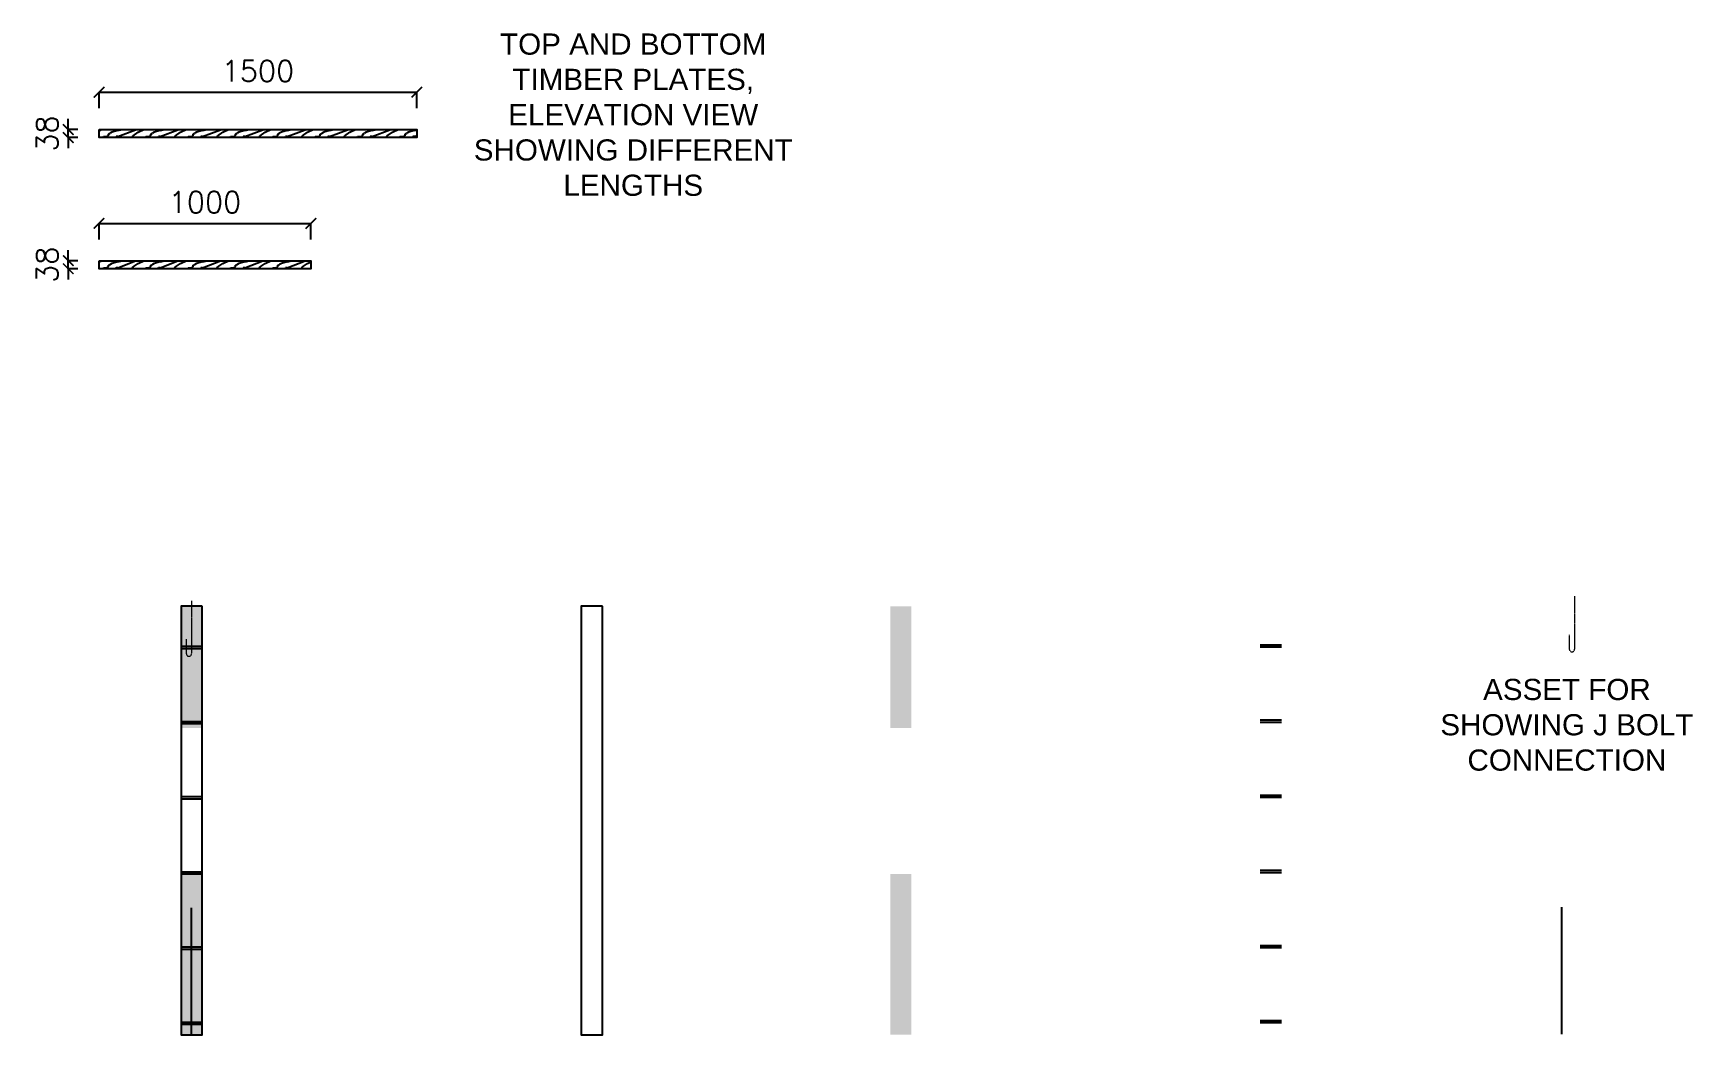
# Model space of a CAD drawing. Extents: x 6298 to 37851, y 8111 to 44134.
# Drawn here: x 6298 to 14133, y 25450 to 30182 of the extents above; entities that cross this region are included whole.
import ezdxf

# ---------------------------------------------------------------- set-up
doc = ezdxf.new("R2010")
doc.units = 0
doc.header["$MEASUREMENT"] = 0
doc.set_wipeout_variables(frame=1)
doc.linetypes.add('HIDDEN2', pattern=[4.7625, 3.175, -1.5875])
for name, color, linetype in [('0-S1', 1, 'Continuous'), ('0-S8', 8, 'Continuous'), ('A-DIMENSIONS', 30, 'Continuous'), ('A-Hatch', 8, 'Continuous'), ('AR-Bamboo Stud', 2, 'Continuous'), ('AR-Timber Plate', 3, 'Continuous'), ('Bolts', 4, 'HIDDEN2')]:
    doc.layers.add(name, color=color, linetype=linetype)
doc.styles.add('LEROY', font='simplex.shx')
doc.styles.get("Standard").update_dxf_attribs({"font": 'arial.ttf'})
doc.dimstyles.new('DIM100', dxfattribs={"dimtxt": 100, "dimasz": 50, "dimexe": 0, "dimexo": 100, "dimgap": 50, "dimtad": 1, "dimtoh": 1, "dimdec": 0, "dimzin": 1, "dimdsep": 46, "dimtxsty": 'LEROY', "dimblk1": 'ARCHTICK', "dimblk2": 'ARCHTICK', "dimsah": 1, "dimcen": 0.18, "dimclrd": 30, "dimclre": 30, "dimclrt": 3, "dimazin": 0, "dimtfac": 1, "dimtix": 1, "dimtmove": 1, "dimatfit": 3, "dimfxl": 1, "dimtvp": 1, "dimtolj": 2, "dimtzin": 0, "dimlwd": -1, "dimlwe": -1, "dimarcsym": 0})

# ---------------------------------------------------------------- blocks, each defined once
blk = doc.blocks.new('_ArchTick')
at = {"color": 0, "linetype": 'ByBlock', "const_width": 0.15}
blk.add_lwpolyline([(-0.5, -0.5), (0.5, 0.5)], dxfattribs=at)
blk = doc.blocks.new('*D119')
at = {"layer": 'A-DIMENSIONS', "color": 30, "transparency": 16777216}
for p, q in [((6608.9, 29826.7), (6608.9, 29903.1)), ((6608.9, 29903.1), (8108.9, 29903.1)), ((8108.9, 29826.7), (8108.9, 29903.1))]:
    blk.add_line(p, q, dxfattribs=at)
at = {"layer": 'Defpoints', "color": 0, "transparency": 16777216}
for p in [(8108.9, 29903.1), (6608.9, 29726.7), (8108.9, 29726.7)]:
    blk.add_point(p, dxfattribs=at)
at = {"layer": 'A-DIMENSIONS', "color": 30, "transparency": 16777216, "xscale": 50, "yscale": 50, "zscale": 50, "rotation": 180}
blk.add_blockref('_ArchTick', (6608.9, 29903.1), dxfattribs=at)
at = {"layer": 'A-DIMENSIONS', "color": 30, "transparency": 16777216, "xscale": 50, "yscale": 50, "zscale": 50}
blk.add_blockref('_ArchTick', (8108.9, 29903.1), dxfattribs=at)
at = {"layer": 'A-DIMENSIONS', "color": 3, "transparency": 16777216, "insert": (7358.9, 30003.1), "char_height": 100, "attachment_point": 5, "style": 'LEROY'}
blk.add_mtext('\\A2;1500', dxfattribs=at)
blk = doc.blocks.new('*D120')
at = {"layer": 'A-DIMENSIONS', "color": 30, "transparency": 16777216}
for p, q in [((6463.6, 29726.7), (6463.6, 29776.7)), ((6508.9, 29726.7), (6463.6, 29726.7)), ((6463.6, 29688.7), (6463.6, 29726.7)), ((6508.9, 29688.7), (6463.6, 29688.7)), ((6463.6, 29688.7), (6463.6, 29638.7))]:
    blk.add_line(p, q, dxfattribs=at)
at = {"layer": 'Defpoints', "color": 0, "transparency": 16777216}
for p in [(6463.6, 29726.7), (6608.9, 29726.7), (6608.9, 29688.7)]:
    blk.add_point(p, dxfattribs=at)
at = {"layer": 'A-DIMENSIONS', "color": 30, "transparency": 16777216, "xscale": 50, "yscale": 50, "zscale": 50}
for p, rotation in [((6463.6, 29726.7), 270), ((6463.6, 29688.7), 90)]:
    blk.add_blockref('_ArchTick', p, dxfattribs=dict(at, rotation=rotation))
at = {"layer": 'A-DIMENSIONS', "color": 3, "transparency": 16777216, "insert": (6363.6, 29707.7), "char_height": 100, "attachment_point": 5, "rotation": 90, "style": 'LEROY'}
blk.add_mtext('\\A2;38', dxfattribs=at)
blk = doc.blocks.new('*D121')
at = {"layer": 'A-DIMENSIONS', "color": 30, "transparency": 16777216}
for p, q in [((6608.9, 29206.9), (6608.9, 29283.3)), ((6608.9, 29283.3), (7608.9, 29283.3)), ((7608.9, 29206.9), (7608.9, 29283.3))]:
    blk.add_line(p, q, dxfattribs=at)
at = {"layer": 'Defpoints', "color": 0, "transparency": 16777216}
for p in [(7608.9, 29283.3), (6608.9, 29106.9), (7608.9, 29106.9)]:
    blk.add_point(p, dxfattribs=at)
at = {"layer": 'A-DIMENSIONS', "color": 30, "transparency": 16777216, "xscale": 50, "yscale": 50, "zscale": 50, "rotation": 180}
blk.add_blockref('_ArchTick', (6608.9, 29283.3), dxfattribs=at)
at = {"layer": 'A-DIMENSIONS', "color": 30, "transparency": 16777216, "xscale": 50, "yscale": 50, "zscale": 50}
blk.add_blockref('_ArchTick', (7608.9, 29283.3), dxfattribs=at)
at = {"layer": 'A-DIMENSIONS', "color": 3, "transparency": 16777216, "insert": (7108.9, 29383.3), "char_height": 100, "attachment_point": 5, "style": 'LEROY'}
blk.add_mtext('\\A2;1000', dxfattribs=at)
blk = doc.blocks.new('*D122')
at = {"layer": 'A-DIMENSIONS', "color": 30, "transparency": 16777216}
for p, q in [((6463.6, 29106.9), (6463.6, 29156.9)), ((6508.9, 29106.9), (6463.6, 29106.9)), ((6463.6, 29068.9), (6463.6, 29106.9)), ((6508.9, 29068.9), (6463.6, 29068.9)), ((6463.6, 29068.9), (6463.6, 29018.9))]:
    blk.add_line(p, q, dxfattribs=at)
at = {"layer": 'Defpoints', "color": 0, "transparency": 16777216}
for p in [(6463.6, 29106.9), (6608.9, 29106.9), (6608.9, 29068.9)]:
    blk.add_point(p, dxfattribs=at)
at = {"layer": 'A-DIMENSIONS', "color": 30, "transparency": 16777216, "xscale": 50, "yscale": 50, "zscale": 50}
for p, rotation in [((6463.6, 29106.9), 270), ((6463.6, 29068.9), 90)]:
    blk.add_blockref('_ArchTick', p, dxfattribs=dict(at, rotation=rotation))
at = {"layer": 'A-DIMENSIONS', "color": 3, "transparency": 16777216, "insert": (6363.6, 29087.9), "char_height": 100, "attachment_point": 5, "rotation": 90, "style": 'LEROY'}
blk.add_mtext('\\A2;38', dxfattribs=at)
blk = doc.blocks.new('A$C62F95397')
at = {"layer": 'Bolts', "lineweight": 0, "ltscale": 0.25}
for p, q in [((25, 262.5), (25, 12.5)), ((0, 80.8), (0, 12.5))]:
    blk.add_line(p, q, dxfattribs=at)
blk.add_arc((12.5, 12.5), 12.5, 180, 0, dxfattribs=at)

msp = doc.modelspace()

# ---------------------------------------------------------------- hatches: boundary and pattern name
at = {"layer": '0-S1'}
h = msp.add_hatch(dxfattribs=at)
h.set_pattern_fill('_USER', color=256, scale=355, pattern_type=0)
h.set_pattern_definition([(0, (7875.8, 25500.4), (0, 355), [])])
edge = h.paths.add_edge_path()
edge.add_line((6995.9, 27474.4), (7095.9, 27474.4))
edge.add_line((7095.9, 27455), (7095.9, 25480.4))
edge.add_line((7095.9, 25480.4), (6995.9, 25480.4))
edge.add_line((6995.9, 25480.4), (6995.9, 27453.9))
h = msp.add_hatch(dxfattribs=at)
h.set_pattern_fill('_USER', color=256, scale=355, pattern_type=0)
h.set_pattern_definition([(0, (7875.8, 25510.4), (0, 355), [])])
edge = h.paths.add_edge_path()
edge.add_line((6995.9, 27474.4), (7096, 27474.4))
edge.add_line((7095.9, 27474.4), (7095.9, 25450.4))
edge.add_line((7095.9, 25450.4), (6995.9, 25450.4))
edge.add_line((6995.9, 25450.4), (6995.9, 27474.4))
h = msp.add_hatch(dxfattribs=at)
h.set_pattern_fill('_USER', color=256, scale=355, pattern_type=0)
h.set_pattern_definition([(0, (12971, 25507.66), (0, 355), [])])
edge = h.paths.add_edge_path()
edge.add_line((12091.1, 27481.7), (12191.1, 27481.7))
edge.add_line((12191.1, 27462.2), (12191.1, 25487.7))
edge.add_line((12191.1, 25487.7), (12091.1, 25487.7))
edge.add_line((12091.1, 25487.7), (12091.1, 27461.1))
at = {"layer": 'A-Hatch'}
h = msp.add_hatch(dxfattribs=at)
h.set_pattern_fill('HWOD20E1', color=8, scale=4, pattern_type=2)
h.set_pattern_definition([(14.03624, (-153102.69, -1278.7), (2e-07, 200), [32.9848, -791.6363]), (14.03624, (-152902.69, -1278.7), (2e-07, 200), [32.9848, -791.6363]), (14.03624, (-152702.69, -1278.7), (2e-07, 200), [32.9848, -791.6363]), (14.03624, (-152502.69, -1278.7), (2e-07, 200), [32.9848, -791.6363]), (18.43495, (-153070.69, -1270.7), (3e-07, 200), [37.9473, -594.5082]), (18.43495, (-152870.69, -1270.7), (3e-07, 200), [37.9473, -594.5082]), (18.43495, (-152670.69, -1270.7), (3e-07, 200), [37.9473, -594.5082]), (21.80141, (-153034.69, -1258.7), (-5e-06, 200), [21.5407, -1055.4923]), (21.80141, (-152834.69, -1258.7), (-5e-06, 200), [21.5407, -1055.4923]), (21.80141, (-152634.69, -1258.7), (-5e-06, 200), [21.5407, -1055.4923]), (21.80141, (-152434.69, -1258.7), (-5e-06, 200), [21.5407, -1055.4923]), (21.80141, (-152234.69, -1258.7), (-5e-06, 200), [21.5407, -1055.4923]), (63.43495, (-153014.69, -1250.69), (-3e-06, 199.999995), [8.94427, -438.26932]), (90, (-153010.69, -1242.7), (-200, 1e-14), [8, -192]), (153.43495, (-153010.69, -1234.7), (1e-05, 200), [8.94427, -438.2693]), (153.43495, (-152810.69, -1234.7), (1e-05, 200), [8.94427, -438.2693]), (90, (-153018.69, -1230.7), (-200, 1e-14), [8, -192]), (45, (-153018.69, -1222.69), (1e-14, 200), [5.65685, -277.18585]), (45, (-153014.69, -1218.69), (1e-14, 200), [5.65685, -277.18585]), (90, (-153010.69, -1214.7), (-200, 1e-14), [4, -196]), (146.30994, (-153010.69, -1210.69), (-1e-05, 200), [14.4222, -706.68805]), (146.30994, (-152810.69, -1210.69), (-1e-05, 200), [14.4222, -706.68805]), (146.30994, (-152610.69, -1210.69), (-1e-05, 200), [14.4222, -706.68805]), (168.69008, (-153022.69, -1202.7), (-2e-05, 200), [20.3961, -999.4078]), (168.69008, (-152822.69, -1202.7), (-2e-05, 200), [20.3961, -999.4078]), (168.69008, (-152622.69, -1202.7), (-2e-05, 200), [20.3961, -999.4078]), (168.69008, (-152422.69, -1202.7), (-2e-05, 200), [20.3961, -999.4078]), (168.69008, (-152222.69, -1202.7), (-2e-05, 200), [20.3961, -999.4078]), (171.86989, (-153042.69, -1198.7), (2e-05, 200), [28.2843, -1385.9293]), (171.86989, (-152842.69, -1198.7), (2e-05, 200), [28.2843, -1385.9293]), (171.86989, (-152642.69, -1198.7), (2e-05, 200), [28.2843, -1385.9293]), (171.86989, (-152442.69, -1198.7), (2e-05, 200), [28.2843, -1385.9293]), (171.86989, (-152242.69, -1198.7), (2e-05, 200), [28.2843, -1385.9293]), (171.86989, (-152042.69, -1198.7), (2e-05, 200), [28.2843, -1385.9293]), (171.86989, (-151842.69, -1198.7), (2e-05, 200), [28.2843, -1385.9293]), (172.87498, (-153070.69, -1194.7), (-2e-06, 200), [32.249, -1580.2025]), (172.87498, (-152870.69, -1194.7), (-2e-06, 200), [32.249, -1580.2025]), (172.87498, (-152670.69, -1194.7), (-2e-06, 200), [32.249, -1580.2025]), (172.87498, (-152470.69, -1194.7), (-2e-06, 200), [32.249, -1580.2025]), (172.87498, (-152270.69, -1194.7), (-2e-06, 200), [32.249, -1580.2025]), (172.87498, (-152070.69, -1194.7), (-2e-06, 200), [32.249, -1580.2025]), (172.87498, (-151870.69, -1194.7), (-2e-06, 200), [32.249, -1580.2025]), (172.87498, (-151670.69, -1194.7), (-2e-06, 200), [32.249, -1580.2025]), (20.85446, (-153102.69, -1306.7), (-1e-06, 200), [89.889, -4404.552]), (20.85446, (-152902.69, -1306.7), (-1e-06, 200), [89.889, -4404.552]), (20.85446, (-152702.69, -1306.7), (-1e-06, 200), [89.889, -4404.552]), (20.85446, (-152502.69, -1306.7), (-1e-06, 200), [89.889, -4404.552]), (20.85446, (-152302.69, -1306.7), (-1e-06, 200), [89.889, -4404.552]), (20.85446, (-152102.69, -1306.7), (-1e-06, 200), [89.889, -4404.552]), (20.85446, (-151902.69, -1306.7), (-1e-06, 200), [89.889, -4404.552]), (20.85446, (-151702.69, -1306.7), (-1e-06, 200), [89.889, -4404.552]), (20.85446, (-151502.69, -1306.7), (-1e-06, 200), [89.889, -4404.552]), (20.85446, (-151302.69, -1306.7), (-1e-06, 200), [89.889, -4404.552]), (20.85446, (-151102.69, -1306.7), (-1e-06, 200), [89.889, -4404.552]), (20.85446, (-150902.69, -1306.7), (-1e-06, 200), [89.889, -4404.552]), (20.85446, (-150702.69, -1306.7), (-1e-06, 200), [89.889, -4404.552]), (20.85446, (-150502.69, -1306.7), (-1e-06, 200), [89.889, -4404.552]), (20.85446, (-150302.69, -1306.7), (-1e-06, 200), [89.889, -4404.552]), (20.85446, (-150102.69, -1306.7), (-1e-06, 200), [89.889, -4404.552]), (20.85446, (-149902.69, -1306.7), (-1e-06, 200), [89.889, -4404.552]), (20.85446, (-149702.69, -1306.7), (-1e-06, 200), [89.889, -4404.552]), (20.85446, (-149502.69, -1306.7), (-1e-06, 200), [89.889, -4404.552]), (20.85446, (-149302.69, -1306.7), (-1e-06, 200), [89.889, -4404.552]), (20.85446, (-149102.69, -1306.7), (-1e-06, 200), [89.889, -4404.552]), (23.96249, (-153018.69, -1274.7), (-7e-06, 200), [39.3954, -1930.376]), (23.96249, (-152818.69, -1274.7), (-7e-06, 200), [39.3954, -1930.376]), (23.96249, (-152618.69, -1274.7), (-7e-06, 200), [39.3954, -1930.376]), (23.96249, (-152418.69, -1274.7), (-7e-06, 200), [39.3954, -1930.376]), (23.96249, (-152218.69, -1274.7), (-7e-06, 200), [39.3954, -1930.376]), (23.96249, (-152018.69, -1274.7), (-7e-06, 200), [39.3954, -1930.376]), (23.96249, (-151818.69, -1274.7), (-7e-06, 200), [39.3954, -1930.376]), (23.96249, (-151618.69, -1274.7), (-7e-06, 200), [39.3954, -1930.376]), (23.96249, (-151418.69, -1274.7), (-7e-06, 200), [39.3954, -1930.376]), (63.43495, (-152982.69, -1258.69), (-3e-06, 199.999995), [8.94427, -438.26932]), (108.43495, (-152978.687, -1250.69), (-9e-06, 200.000005), [12.6491, -619.8064]), (108.43495, (-152982.687, -1238.69), (-9e-06, 200.000005), [12.6491, -619.8064]), (45, (-152986.69, -1226.69), (1e-14, 200), [16.97056, -265.87216]), (71.56505, (-152974.687, -1214.69), (6e-06, 200.000006), [12.6491, -619.8064]), (135, (-152970.69, -1202.69), (1e-14, 200), [11.3137, -271.529]), (143.1301, (-152978.69, -1194.69), (-5e-07, 200), [20, -980]), (143.1301, (-152778.69, -1194.69), (-5e-07, 200), [20, -980]), (143.1301, (-152578.69, -1194.69), (-5e-07, 200), [20, -980]), (143.1301, (-152378.69, -1194.69), (-5e-07, 200), [20, -980]), (170.53767, (-152994.69, -1182.7), (2e-05, 200), [24.331, -1192.2214]), (170.53767, (-152794.69, -1182.7), (2e-05, 200), [24.331, -1192.2214]), (170.53767, (-152594.69, -1182.7), (2e-05, 200), [24.331, -1192.2214]), (170.53767, (-152394.69, -1182.7), (2e-05, 200), [24.331, -1192.2214]), (170.53767, (-152194.69, -1182.7), (2e-05, 200), [24.331, -1192.2214]), (170.53767, (-151994.69, -1182.7), (2e-05, 200), [24.331, -1192.2214]), (161.56505, (-153018.69, -1178.7), (1e-05, 200), [37.9473, -594.5082]), (161.56505, (-152818.69, -1178.7), (1e-05, 200), [37.9473, -594.5082]), (161.56505, (-152618.69, -1178.7), (1e-05, 200), [37.9473, -594.5082]), (170.53767, (-153054.69, -1166.7), (2e-05, 200), [48.6621, -1167.8904]), (170.53767, (-152854.69, -1166.7), (2e-05, 200), [48.6621, -1167.8904]), (170.53767, (-152654.69, -1166.7), (2e-05, 200), [48.6621, -1167.8904]), (170.53767, (-152454.69, -1166.7), (2e-05, 200), [48.6621, -1167.8904]), (170.53767, (-152254.69, -1166.7), (2e-05, 200), [48.6621, -1167.8904]), (170.53767, (-152054.69, -1166.7), (2e-05, 200), [48.6621, -1167.8904]), (116.56505, (-153022.69, -1326.69), (-1e-05, 200.000006), [8.94427, -438.26932]), (135, (-153026.69, -1318.69), (1e-14, 200), [11.3137, -271.529]), (63.43495, (-153034.69, -1310.69), (-3e-06, 199.999995), [8.94427, -438.26932]), (33.69007, (-153030.69, -1302.69), (7e-06, 200), [28.8444, -692.2659]), (33.69007, (-152830.69, -1302.69), (7e-06, 200), [28.8444, -692.2659]), (33.69007, (-152630.69, -1302.69), (7e-06, 200), [28.8444, -692.2659]), (26.56505, (-153006.69, -1286.7), (4e-06, 200), [35.7771, -411.4365]), (26.56505, (-152806.69, -1286.7), (4e-06, 200), [35.7771, -411.4365]), (15.9454, (-152974.69, -1270.7), (-3e-07, 200), [29.1204, -1426.9015]), (15.9454, (-152774.69, -1270.7), (-3e-07, 200), [29.1204, -1426.9015]), (15.9454, (-152574.69, -1270.7), (-3e-07, 200), [29.1204, -1426.9015]), (15.9454, (-152374.69, -1270.7), (-3e-07, 200), [29.1204, -1426.9015]), (15.9454, (-152174.69, -1270.7), (-3e-07, 200), [29.1204, -1426.9015]), (15.9454, (-151974.69, -1270.7), (-3e-07, 200), [29.1204, -1426.9015]), (15.9454, (-151774.69, -1270.7), (-3e-07, 200), [29.1204, -1426.9015]), (8.1301, (-152946.69, -1262.7), (5e-07, 200), [28.2843, -1385.9293]), (8.1301, (-152746.69, -1262.7), (5e-07, 200), [28.2843, -1385.9293]), (8.1301, (-152546.69, -1262.7), (5e-07, 200), [28.2843, -1385.9293]), (8.1301, (-152346.69, -1262.7), (5e-07, 200), [28.2843, -1385.9293]), (8.1301, (-152146.69, -1262.7), (5e-07, 200), [28.2843, -1385.9293]), (8.1301, (-151946.69, -1262.7), (5e-07, 200), [28.2843, -1385.9293]), (8.1301, (-151746.69, -1262.7), (5e-07, 200), [28.2843, -1385.9293]), (14.03624, (-152918.69, -1258.7), (2e-07, 200), [16.4924, -808.1287]), (14.03624, (-152718.69, -1258.7), (2e-07, 200), [16.4924, -808.1287]), (14.03624, (-152518.69, -1258.7), (2e-07, 200), [16.4924, -808.1287]), (14.03624, (-152318.69, -1258.7), (2e-07, 200), [16.4924, -808.1287]), (270, (-153022.69, -1326.7), (200, 1e-14), [4, -196]), (164.74489, (-152902.69, -1190.7), (-4e-06, 200), [45.607, -2234.744]), (164.74489, (-152702.69, -1190.7), (-4e-06, 200), [45.607, -2234.744]), (164.74489, (-152502.69, -1190.7), (-4e-06, 200), [45.607, -2234.744]), (164.74489, (-152302.69, -1190.7), (-4e-06, 200), [45.607, -2234.744]), (164.74489, (-152102.69, -1190.7), (-4e-06, 200), [45.607, -2234.744]), (164.74489, (-151902.69, -1190.7), (-4e-06, 200), [45.607, -2234.744]), (164.74489, (-151702.69, -1190.7), (-4e-06, 200), [45.607, -2234.744]), (164.74489, (-151502.69, -1190.7), (-4e-06, 200), [45.607, -2234.744]), (164.74489, (-151302.69, -1190.7), (-4e-06, 200), [45.607, -2234.744]), (164.74489, (-151102.69, -1190.7), (-4e-06, 200), [45.607, -2234.744]), (164.74489, (-150902.69, -1190.7), (-4e-06, 200), [45.607, -2234.744]), (159.44395, (-152946.69, -1178.7), (-2e-05, 200), [34.176, -1674.6248]), (159.44395, (-152746.69, -1178.7), (-2e-05, 200), [34.176, -1674.6248]), (159.44395, (-152546.69, -1178.7), (-2e-05, 200), [34.176, -1674.6248]), (159.44395, (-152346.69, -1178.7), (-2e-05, 200), [34.176, -1674.6248]), (159.44395, (-152146.69, -1178.7), (-2e-05, 200), [34.176, -1674.6248]), (159.44395, (-151946.69, -1178.7), (-2e-05, 200), [34.176, -1674.6248]), (159.44395, (-151746.69, -1178.7), (-2e-05, 200), [34.176, -1674.6248]), (159.44395, (-151546.69, -1178.7), (-2e-05, 200), [34.176, -1674.6248]), (135, (-152978.69, -1166.69), (1e-14, 200), [11.3137, -271.529]), (90, (-152986.69, -1158.7), (-200, 1e-14), [8, -192]), (63.43495, (-152986.69, -1150.69), (-3e-06, 199.999995), [8.94427, -438.26932]), (90, (-152982.69, -1142.7), (-200, 1e-14), [8, -192]), (90, (-152982.69, -1134.7), (-200, 1e-14), [4, -196]), (9.46232, (-153102.69, -1254.7), (2e-06, 200), [24.331, -1192.2214]), (9.46232, (-152902.69, -1254.7), (2e-06, 200), [24.331, -1192.2214]), (9.46232, (-152702.69, -1254.7), (2e-06, 200), [24.331, -1192.2214]), (9.46232, (-152502.69, -1254.7), (2e-06, 200), [24.331, -1192.2214]), (9.46232, (-152302.69, -1254.7), (2e-06, 200), [24.331, -1192.2214]), (9.46232, (-152102.69, -1254.7), (2e-06, 200), [24.331, -1192.2214]), (21.80141, (-153078.69, -1250.7), (-5e-06, 200), [21.5407, -1055.4923]), (21.80141, (-152878.69, -1250.7), (-5e-06, 200), [21.5407, -1055.4923]), (21.80141, (-152678.69, -1250.7), (-5e-06, 200), [21.5407, -1055.4923]), (21.80141, (-152478.69, -1250.7), (-5e-06, 200), [21.5407, -1055.4923]), (21.80141, (-152278.69, -1250.7), (-5e-06, 200), [21.5407, -1055.4923]), (45, (-153058.69, -1242.69), (1e-14, 200), [11.3137, -271.529]), (108.43495, (-153050.687, -1234.69), (-9e-06, 200.000005), [12.6491, -619.8064]), (153.43495, (-153054.69, -1222.7), (1e-05, 200), [17.88854, -429.32504]), (153.43495, (-152854.69, -1222.7), (1e-05, 200), [17.88854, -429.32504]), (165.96376, (-153070.69, -1214.7), (5e-06, 200), [16.4924, -808.1287]), (165.96376, (-152870.69, -1214.7), (5e-06, 200), [16.4924, -808.1287]), (165.96376, (-152670.69, -1214.7), (5e-06, 200), [16.4924, -808.1287]), (165.96376, (-152470.69, -1214.7), (5e-06, 200), [16.4924, -808.1287]), (165.96376, (-153086.69, -1210.7), (5e-06, 200), [16.4924, -808.1287]), (165.96376, (-152886.69, -1210.7), (5e-06, 200), [16.4924, -808.1287]), (165.96376, (-152686.69, -1210.7), (5e-06, 200), [16.4924, -808.1287]), (165.96376, (-152486.69, -1210.7), (5e-06, 200), [16.4924, -808.1287]), (158.19859, (-152902.69, -1158.7), (-2e-05, 200), [21.5407, -1055.4923]), (158.19859, (-152702.69, -1158.7), (-2e-05, 200), [21.5407, -1055.4923]), (158.19859, (-152502.69, -1158.7), (-2e-05, 200), [21.5407, -1055.4923]), (158.19859, (-152302.69, -1158.7), (-2e-05, 200), [21.5407, -1055.4923]), (158.19859, (-152102.69, -1158.7), (-2e-05, 200), [21.5407, -1055.4923]), (153.43495, (-152922.69, -1150.7), (1e-05, 200), [8.94427, -438.2693]), (153.43495, (-152722.69, -1150.7), (1e-05, 200), [8.94427, -438.2693]), (135, (-152930.69, -1146.69), (1e-14, 200), [11.3137, -271.529]), (90, (-152938.69, -1138.7), (-200, 1e-14), [4, -196]), (45, (-152938.69, -1134.69), (1e-14, 200), [5.65685, -277.18585]), (165.96376, (-152902.69, -1206.7), (5e-06, 200), [32.9848, -791.6363]), (165.96376, (-152702.69, -1206.7), (5e-06, 200), [32.9848, -791.6363]), (165.96376, (-152502.69, -1206.7), (5e-06, 200), [32.9848, -791.6363]), (165.96376, (-152302.69, -1206.7), (5e-06, 200), [32.9848, -791.6363]), (161.56505, (-152934.69, -1198.7), (1e-05, 200), [25.2982, -607.1573]), (161.56505, (-152734.69, -1198.7), (1e-05, 200), [25.2982, -607.1573]), (161.56505, (-152534.69, -1198.7), (1e-05, 200), [25.2982, -607.1573]), (149.03624, (-152958.69, -1190.69), (1e-05, 200), [23.3238, -1142.8666]), (149.03624, (-152758.69, -1190.69), (1e-05, 200), [23.3238, -1142.8666]), (149.03624, (-152558.69, -1190.69), (1e-05, 200), [23.3238, -1142.8666]), (149.03624, (-152358.69, -1190.69), (1e-05, 200), [23.3238, -1142.8666]), (149.03624, (-152158.69, -1190.69), (1e-05, 200), [23.3238, -1142.8666]), (153.43495, (-152978.69, -1178.7), (1e-05, 200), [26.8328, -420.38077]), (153.43495, (-152778.69, -1178.7), (1e-05, 200), [26.8328, -420.38077]), (135, (-153002.69, -1166.69), (1e-14, 200), [11.3137, -271.529]), (153.43495, (-153010.69, -1158.7), (1e-05, 200), [8.94427, -438.2693]), (153.43495, (-152810.69, -1158.7), (1e-05, 200), [8.94427, -438.2693]), (108.43495, (-153018.687, -1154.69), (-9e-06, 200.000005), [12.6491, -619.8064]), (90, (-153022.69, -1142.7), (-200, 1e-14), [12, -188]), (195.94539, (-152902.69, -1278.7), (2e-05, 200), [29.1204, -1426.9015]), (195.94539, (-152702.69, -1278.7), (2e-05, 200), [29.1204, -1426.9015]), (195.94539, (-152502.69, -1278.7), (2e-05, 200), [29.1204, -1426.9015]), (195.94539, (-152302.69, -1278.7), (2e-05, 200), [29.1204, -1426.9015]), (195.94539, (-152102.69, -1278.7), (2e-05, 200), [29.1204, -1426.9015]), (195.94539, (-151902.69, -1278.7), (2e-05, 200), [29.1204, -1426.9015]), (195.94539, (-151702.69, -1278.7), (2e-05, 200), [29.1204, -1426.9015]), (206.56506, (-152930.69, -1286.7), (-3e-05, 200), [8.94427, -438.2693]), (206.56506, (-152730.69, -1286.7), (-3e-05, 200), [8.94427, -438.2693]), (180, (-152902.69, -1306.7), (-2e-14, -200), [8, -192]), (90, (-152982.69, -1330.7), (-200, 1e-14), [12, -188]), (45, (-152982.69, -1318.69), (1e-14, 200), [5.65685, -277.18585]), (45, (-152978.69, -1314.69), (1e-14, 200), [11.3137, -271.529]), (0, (-152970.69, -1306.7), (0, 200), [12, -188]), (18.43495, (-152958.69, -1306.7), (3e-07, 200), [12.6491, -619.8064]), (18.43495, (-152758.69, -1306.7), (3e-07, 200), [12.6491, -619.8064]), (18.43495, (-152558.69, -1306.7), (3e-07, 200), [12.6491, -619.8064]), (90, (-152946.69, -1302.7), (-200, 1e-14), [8, -192]), (26.56505, (-152946.69, -1294.7), (4e-06, 200), [8.94427, -438.2693]), (26.56505, (-152746.69, -1294.7), (4e-06, 200), [8.94427, -438.2693]), (45, (-152934.69, -1330.69), (1e-14, 200), [5.65685, -277.18585]), (26.56505, (-152930.69, -1326.7), (4e-06, 200), [8.94427, -438.2693]), (26.56505, (-152730.69, -1326.7), (4e-06, 200), [8.94427, -438.2693]), (26.56505, (-152922.69, -1322.7), (4e-06, 200), [8.94427, -438.2693]), (26.56505, (-152722.69, -1322.7), (4e-06, 200), [8.94427, -438.2693]), (90, (-152914.69, -1318.7), (-200, 1e-14), [4, -196]), (90, (-152914.69, -1314.7), (-200, 1e-14), [4, -196]), (45, (-152914.69, -1310.69), (1e-14, 200), [5.65685, -277.18585])])
h.paths.add_polyline_path([(8108.9, 29688.6), (6608.9, 29688.8), (6608.9, 29726.7), (8108.9, 29726.8)])
h = msp.add_hatch(dxfattribs=at)
h.set_pattern_fill('HWOD20E1', color=8, scale=4, pattern_type=2)
h.set_pattern_definition([(14.03624, (-153102.69, -1898.5), (2e-07, 200), [32.9848, -791.6363]), (14.03624, (-152902.69, -1898.5), (2e-07, 200), [32.9848, -791.6363]), (14.03624, (-152702.69, -1898.5), (2e-07, 200), [32.9848, -791.6363]), (14.03624, (-152502.69, -1898.5), (2e-07, 200), [32.9848, -791.6363]), (18.43495, (-153070.69, -1890.5), (3e-07, 200), [37.9473, -594.5082]), (18.43495, (-152870.69, -1890.5), (3e-07, 200), [37.9473, -594.5082]), (18.43495, (-152670.69, -1890.5), (3e-07, 200), [37.9473, -594.5082]), (21.80141, (-153034.69, -1878.5), (-5e-06, 200), [21.5407, -1055.4923]), (21.80141, (-152834.69, -1878.5), (-5e-06, 200), [21.5407, -1055.4923]), (21.80141, (-152634.69, -1878.5), (-5e-06, 200), [21.5407, -1055.4923]), (21.80141, (-152434.69, -1878.5), (-5e-06, 200), [21.5407, -1055.4923]), (21.80141, (-152234.69, -1878.5), (-5e-06, 200), [21.5407, -1055.4923]), (63.43495, (-153014.69, -1870.51), (-3e-06, 199.999995), [8.94427, -438.26932]), (90, (-153010.69, -1862.5), (-200, 1e-14), [8, -192]), (153.43495, (-153010.69, -1854.5), (1e-05, 200), [8.94427, -438.2693]), (153.43495, (-152810.69, -1854.5), (1e-05, 200), [8.94427, -438.2693]), (90, (-153018.69, -1850.5), (-200, 1e-14), [8, -192]), (45, (-153018.69, -1842.51), (1e-14, 200), [5.65685, -277.18585]), (45, (-153014.69, -1838.51), (1e-14, 200), [5.65685, -277.18585]), (90, (-153010.69, -1834.5), (-200, 1e-14), [4, -196]), (146.30994, (-153010.69, -1830.51), (-1e-05, 200), [14.4222, -706.68805]), (146.30994, (-152810.69, -1830.51), (-1e-05, 200), [14.4222, -706.68805]), (146.30994, (-152610.69, -1830.51), (-1e-05, 200), [14.4222, -706.68805]), (168.69008, (-153022.69, -1822.5), (-2e-05, 200), [20.3961, -999.4078]), (168.69008, (-152822.69, -1822.5), (-2e-05, 200), [20.3961, -999.4078]), (168.69008, (-152622.69, -1822.5), (-2e-05, 200), [20.3961, -999.4078]), (168.69008, (-152422.69, -1822.5), (-2e-05, 200), [20.3961, -999.4078]), (168.69008, (-152222.69, -1822.5), (-2e-05, 200), [20.3961, -999.4078]), (171.86989, (-153042.69, -1818.5), (2e-05, 200), [28.2843, -1385.9293]), (171.86989, (-152842.69, -1818.5), (2e-05, 200), [28.2843, -1385.9293]), (171.86989, (-152642.69, -1818.5), (2e-05, 200), [28.2843, -1385.9293]), (171.86989, (-152442.69, -1818.5), (2e-05, 200), [28.2843, -1385.9293]), (171.86989, (-152242.69, -1818.5), (2e-05, 200), [28.2843, -1385.9293]), (171.86989, (-152042.69, -1818.5), (2e-05, 200), [28.2843, -1385.9293]), (171.86989, (-151842.69, -1818.5), (2e-05, 200), [28.2843, -1385.9293]), (172.87498, (-153070.69, -1814.5), (-2e-06, 200), [32.249, -1580.2025]), (172.87498, (-152870.69, -1814.5), (-2e-06, 200), [32.249, -1580.2025]), (172.87498, (-152670.69, -1814.5), (-2e-06, 200), [32.249, -1580.2025]), (172.87498, (-152470.69, -1814.5), (-2e-06, 200), [32.249, -1580.2025]), (172.87498, (-152270.69, -1814.5), (-2e-06, 200), [32.249, -1580.2025]), (172.87498, (-152070.69, -1814.5), (-2e-06, 200), [32.249, -1580.2025]), (172.87498, (-151870.69, -1814.5), (-2e-06, 200), [32.249, -1580.2025]), (172.87498, (-151670.69, -1814.5), (-2e-06, 200), [32.249, -1580.2025]), (20.85446, (-153102.69, -1926.5), (-1e-06, 200), [89.889, -4404.552]), (20.85446, (-152902.69, -1926.5), (-1e-06, 200), [89.889, -4404.552]), (20.85446, (-152702.69, -1926.5), (-1e-06, 200), [89.889, -4404.552]), (20.85446, (-152502.69, -1926.5), (-1e-06, 200), [89.889, -4404.552]), (20.85446, (-152302.69, -1926.5), (-1e-06, 200), [89.889, -4404.552]), (20.85446, (-152102.69, -1926.5), (-1e-06, 200), [89.889, -4404.552]), (20.85446, (-151902.69, -1926.5), (-1e-06, 200), [89.889, -4404.552]), (20.85446, (-151702.69, -1926.5), (-1e-06, 200), [89.889, -4404.552]), (20.85446, (-151502.69, -1926.5), (-1e-06, 200), [89.889, -4404.552]), (20.85446, (-151302.69, -1926.5), (-1e-06, 200), [89.889, -4404.552]), (20.85446, (-151102.69, -1926.5), (-1e-06, 200), [89.889, -4404.552]), (20.85446, (-150902.69, -1926.5), (-1e-06, 200), [89.889, -4404.552]), (20.85446, (-150702.69, -1926.5), (-1e-06, 200), [89.889, -4404.552]), (20.85446, (-150502.69, -1926.5), (-1e-06, 200), [89.889, -4404.552]), (20.85446, (-150302.69, -1926.5), (-1e-06, 200), [89.889, -4404.552]), (20.85446, (-150102.69, -1926.5), (-1e-06, 200), [89.889, -4404.552]), (20.85446, (-149902.69, -1926.5), (-1e-06, 200), [89.889, -4404.552]), (20.85446, (-149702.69, -1926.5), (-1e-06, 200), [89.889, -4404.552]), (20.85446, (-149502.69, -1926.5), (-1e-06, 200), [89.889, -4404.552]), (20.85446, (-149302.69, -1926.5), (-1e-06, 200), [89.889, -4404.552]), (20.85446, (-149102.69, -1926.5), (-1e-06, 200), [89.889, -4404.552]), (23.96249, (-153018.69, -1894.5), (-7e-06, 200), [39.3954, -1930.376]), (23.96249, (-152818.69, -1894.5), (-7e-06, 200), [39.3954, -1930.376]), (23.96249, (-152618.69, -1894.5), (-7e-06, 200), [39.3954, -1930.376]), (23.96249, (-152418.69, -1894.5), (-7e-06, 200), [39.3954, -1930.376]), (23.96249, (-152218.69, -1894.5), (-7e-06, 200), [39.3954, -1930.376]), (23.96249, (-152018.69, -1894.5), (-7e-06, 200), [39.3954, -1930.376]), (23.96249, (-151818.69, -1894.5), (-7e-06, 200), [39.3954, -1930.376]), (23.96249, (-151618.69, -1894.5), (-7e-06, 200), [39.3954, -1930.376]), (23.96249, (-151418.69, -1894.5), (-7e-06, 200), [39.3954, -1930.376]), (63.43495, (-152982.69, -1878.51), (-3e-06, 199.999995), [8.94427, -438.26932]), (108.43495, (-152978.687, -1870.51), (-9e-06, 200.000005), [12.6491, -619.8064]), (108.43495, (-152982.687, -1858.51), (-9e-06, 200.000005), [12.6491, -619.8064]), (45, (-152986.69, -1846.51), (1e-14, 200), [16.97056, -265.87216]), (71.56505, (-152974.687, -1834.51), (6e-06, 200.000006), [12.6491, -619.8064]), (135, (-152970.69, -1822.51), (1e-14, 200), [11.3137, -271.529]), (143.1301, (-152978.69, -1814.51), (-5e-07, 200), [20, -980]), (143.1301, (-152778.69, -1814.51), (-5e-07, 200), [20, -980]), (143.1301, (-152578.69, -1814.51), (-5e-07, 200), [20, -980]), (143.1301, (-152378.69, -1814.51), (-5e-07, 200), [20, -980]), (170.53767, (-152994.69, -1802.5), (2e-05, 200), [24.331, -1192.2214]), (170.53767, (-152794.69, -1802.5), (2e-05, 200), [24.331, -1192.2214]), (170.53767, (-152594.69, -1802.5), (2e-05, 200), [24.331, -1192.2214]), (170.53767, (-152394.69, -1802.5), (2e-05, 200), [24.331, -1192.2214]), (170.53767, (-152194.69, -1802.5), (2e-05, 200), [24.331, -1192.2214]), (170.53767, (-151994.69, -1802.5), (2e-05, 200), [24.331, -1192.2214]), (161.56505, (-153018.69, -1798.5), (1e-05, 200), [37.9473, -594.5082]), (161.56505, (-152818.69, -1798.5), (1e-05, 200), [37.9473, -594.5082]), (161.56505, (-152618.69, -1798.5), (1e-05, 200), [37.9473, -594.5082]), (170.53767, (-153054.69, -1786.5), (2e-05, 200), [48.6621, -1167.8904]), (170.53767, (-152854.69, -1786.5), (2e-05, 200), [48.6621, -1167.8904]), (170.53767, (-152654.69, -1786.5), (2e-05, 200), [48.6621, -1167.8904]), (170.53767, (-152454.69, -1786.5), (2e-05, 200), [48.6621, -1167.8904]), (170.53767, (-152254.69, -1786.5), (2e-05, 200), [48.6621, -1167.8904]), (170.53767, (-152054.69, -1786.5), (2e-05, 200), [48.6621, -1167.8904]), (116.56505, (-153022.69, -1946.51), (-1e-05, 200.000006), [8.94427, -438.26932]), (135, (-153026.69, -1938.51), (1e-14, 200), [11.3137, -271.529]), (63.43495, (-153034.69, -1930.51), (-3e-06, 199.999995), [8.94427, -438.26932]), (33.69007, (-153030.69, -1922.51), (7e-06, 200), [28.8444, -692.2659]), (33.69007, (-152830.69, -1922.51), (7e-06, 200), [28.8444, -692.2659]), (33.69007, (-152630.69, -1922.51), (7e-06, 200), [28.8444, -692.2659]), (26.56505, (-153006.69, -1906.5), (4e-06, 200), [35.7771, -411.4365]), (26.56505, (-152806.69, -1906.5), (4e-06, 200), [35.7771, -411.4365]), (15.9454, (-152974.69, -1890.5), (-3e-07, 200), [29.1204, -1426.9015]), (15.9454, (-152774.69, -1890.5), (-3e-07, 200), [29.1204, -1426.9015]), (15.9454, (-152574.69, -1890.5), (-3e-07, 200), [29.1204, -1426.9015]), (15.9454, (-152374.69, -1890.5), (-3e-07, 200), [29.1204, -1426.9015]), (15.9454, (-152174.69, -1890.5), (-3e-07, 200), [29.1204, -1426.9015]), (15.9454, (-151974.69, -1890.5), (-3e-07, 200), [29.1204, -1426.9015]), (15.9454, (-151774.69, -1890.5), (-3e-07, 200), [29.1204, -1426.9015]), (8.1301, (-152946.69, -1882.5), (5e-07, 200), [28.2843, -1385.9293]), (8.1301, (-152746.69, -1882.5), (5e-07, 200), [28.2843, -1385.9293]), (8.1301, (-152546.69, -1882.5), (5e-07, 200), [28.2843, -1385.9293]), (8.1301, (-152346.69, -1882.5), (5e-07, 200), [28.2843, -1385.9293]), (8.1301, (-152146.69, -1882.5), (5e-07, 200), [28.2843, -1385.9293]), (8.1301, (-151946.69, -1882.5), (5e-07, 200), [28.2843, -1385.9293]), (8.1301, (-151746.69, -1882.5), (5e-07, 200), [28.2843, -1385.9293]), (14.03624, (-152918.69, -1878.5), (2e-07, 200), [16.4924, -808.1287]), (14.03624, (-152718.69, -1878.5), (2e-07, 200), [16.4924, -808.1287]), (14.03624, (-152518.69, -1878.5), (2e-07, 200), [16.4924, -808.1287]), (14.03624, (-152318.69, -1878.5), (2e-07, 200), [16.4924, -808.1287]), (270, (-153022.69, -1946.5), (200, 1e-14), [4, -196]), (164.74489, (-152902.69, -1810.5), (-4e-06, 200), [45.607, -2234.744]), (164.74489, (-152702.69, -1810.5), (-4e-06, 200), [45.607, -2234.744]), (164.74489, (-152502.69, -1810.5), (-4e-06, 200), [45.607, -2234.744]), (164.74489, (-152302.69, -1810.5), (-4e-06, 200), [45.607, -2234.744]), (164.74489, (-152102.69, -1810.5), (-4e-06, 200), [45.607, -2234.744]), (164.74489, (-151902.69, -1810.5), (-4e-06, 200), [45.607, -2234.744]), (164.74489, (-151702.69, -1810.5), (-4e-06, 200), [45.607, -2234.744]), (164.74489, (-151502.69, -1810.5), (-4e-06, 200), [45.607, -2234.744]), (164.74489, (-151302.69, -1810.5), (-4e-06, 200), [45.607, -2234.744]), (164.74489, (-151102.69, -1810.5), (-4e-06, 200), [45.607, -2234.744]), (164.74489, (-150902.69, -1810.5), (-4e-06, 200), [45.607, -2234.744]), (159.44395, (-152946.69, -1798.5), (-2e-05, 200), [34.176, -1674.6248]), (159.44395, (-152746.69, -1798.5), (-2e-05, 200), [34.176, -1674.6248]), (159.44395, (-152546.69, -1798.5), (-2e-05, 200), [34.176, -1674.6248]), (159.44395, (-152346.69, -1798.5), (-2e-05, 200), [34.176, -1674.6248]), (159.44395, (-152146.69, -1798.5), (-2e-05, 200), [34.176, -1674.6248]), (159.44395, (-151946.69, -1798.5), (-2e-05, 200), [34.176, -1674.6248]), (159.44395, (-151746.69, -1798.5), (-2e-05, 200), [34.176, -1674.6248]), (159.44395, (-151546.69, -1798.5), (-2e-05, 200), [34.176, -1674.6248]), (135, (-152978.69, -1786.51), (1e-14, 200), [11.3137, -271.529]), (90, (-152986.69, -1778.5), (-200, 1e-14), [8, -192]), (63.43495, (-152986.69, -1770.51), (-3e-06, 199.999995), [8.94427, -438.26932]), (90, (-152982.69, -1762.5), (-200, 1e-14), [8, -192]), (90, (-152982.69, -1754.5), (-200, 1e-14), [4, -196]), (9.46232, (-153102.69, -1874.5), (2e-06, 200), [24.331, -1192.2214]), (9.46232, (-152902.69, -1874.5), (2e-06, 200), [24.331, -1192.2214]), (9.46232, (-152702.69, -1874.5), (2e-06, 200), [24.331, -1192.2214]), (9.46232, (-152502.69, -1874.5), (2e-06, 200), [24.331, -1192.2214]), (9.46232, (-152302.69, -1874.5), (2e-06, 200), [24.331, -1192.2214]), (9.46232, (-152102.69, -1874.5), (2e-06, 200), [24.331, -1192.2214]), (21.80141, (-153078.69, -1870.5), (-5e-06, 200), [21.5407, -1055.4923]), (21.80141, (-152878.69, -1870.5), (-5e-06, 200), [21.5407, -1055.4923]), (21.80141, (-152678.69, -1870.5), (-5e-06, 200), [21.5407, -1055.4923]), (21.80141, (-152478.69, -1870.5), (-5e-06, 200), [21.5407, -1055.4923]), (21.80141, (-152278.69, -1870.5), (-5e-06, 200), [21.5407, -1055.4923]), (45, (-153058.69, -1862.51), (1e-14, 200), [11.3137, -271.529]), (108.43495, (-153050.687, -1854.51), (-9e-06, 200.000005), [12.6491, -619.8064]), (153.43495, (-153054.69, -1842.5), (1e-05, 200), [17.88854, -429.32504]), (153.43495, (-152854.69, -1842.5), (1e-05, 200), [17.88854, -429.32504]), (165.96376, (-153070.69, -1834.5), (5e-06, 200), [16.4924, -808.1287]), (165.96376, (-152870.69, -1834.5), (5e-06, 200), [16.4924, -808.1287]), (165.96376, (-152670.69, -1834.5), (5e-06, 200), [16.4924, -808.1287]), (165.96376, (-152470.69, -1834.5), (5e-06, 200), [16.4924, -808.1287]), (165.96376, (-153086.69, -1830.5), (5e-06, 200), [16.4924, -808.1287]), (165.96376, (-152886.69, -1830.5), (5e-06, 200), [16.4924, -808.1287]), (165.96376, (-152686.69, -1830.5), (5e-06, 200), [16.4924, -808.1287]), (165.96376, (-152486.69, -1830.5), (5e-06, 200), [16.4924, -808.1287]), (158.19859, (-152902.69, -1778.5), (-2e-05, 200), [21.5407, -1055.4923]), (158.19859, (-152702.69, -1778.5), (-2e-05, 200), [21.5407, -1055.4923]), (158.19859, (-152502.69, -1778.5), (-2e-05, 200), [21.5407, -1055.4923]), (158.19859, (-152302.69, -1778.5), (-2e-05, 200), [21.5407, -1055.4923]), (158.19859, (-152102.69, -1778.5), (-2e-05, 200), [21.5407, -1055.4923]), (153.43495, (-152922.69, -1770.5), (1e-05, 200), [8.94427, -438.2693]), (153.43495, (-152722.69, -1770.5), (1e-05, 200), [8.94427, -438.2693]), (135, (-152930.69, -1766.51), (1e-14, 200), [11.3137, -271.529]), (90, (-152938.69, -1758.5), (-200, 1e-14), [4, -196]), (45, (-152938.69, -1754.51), (1e-14, 200), [5.65685, -277.18585]), (165.96376, (-152902.69, -1826.5), (5e-06, 200), [32.9848, -791.6363]), (165.96376, (-152702.69, -1826.5), (5e-06, 200), [32.9848, -791.6363]), (165.96376, (-152502.69, -1826.5), (5e-06, 200), [32.9848, -791.6363]), (165.96376, (-152302.69, -1826.5), (5e-06, 200), [32.9848, -791.6363]), (161.56505, (-152934.69, -1818.5), (1e-05, 200), [25.2982, -607.1573]), (161.56505, (-152734.69, -1818.5), (1e-05, 200), [25.2982, -607.1573]), (161.56505, (-152534.69, -1818.5), (1e-05, 200), [25.2982, -607.1573]), (149.03624, (-152958.69, -1810.5), (1e-05, 200), [23.3238, -1142.8666]), (149.03624, (-152758.69, -1810.5), (1e-05, 200), [23.3238, -1142.8666]), (149.03624, (-152558.69, -1810.5), (1e-05, 200), [23.3238, -1142.8666]), (149.03624, (-152358.69, -1810.5), (1e-05, 200), [23.3238, -1142.8666]), (149.03624, (-152158.69, -1810.5), (1e-05, 200), [23.3238, -1142.8666]), (153.43495, (-152978.69, -1798.5), (1e-05, 200), [26.8328, -420.38077]), (153.43495, (-152778.69, -1798.5), (1e-05, 200), [26.8328, -420.38077]), (135, (-153002.69, -1786.51), (1e-14, 200), [11.3137, -271.529]), (153.43495, (-153010.69, -1778.5), (1e-05, 200), [8.94427, -438.2693]), (153.43495, (-152810.69, -1778.5), (1e-05, 200), [8.94427, -438.2693]), (108.43495, (-153018.687, -1774.51), (-9e-06, 200.000005), [12.6491, -619.8064]), (90, (-153022.69, -1762.5), (-200, 1e-14), [12, -188]), (195.94539, (-152902.69, -1898.5), (2e-05, 200), [29.1204, -1426.9015]), (195.94539, (-152702.69, -1898.5), (2e-05, 200), [29.1204, -1426.9015]), (195.94539, (-152502.69, -1898.5), (2e-05, 200), [29.1204, -1426.9015]), (195.94539, (-152302.69, -1898.5), (2e-05, 200), [29.1204, -1426.9015]), (195.94539, (-152102.69, -1898.5), (2e-05, 200), [29.1204, -1426.9015]), (195.94539, (-151902.69, -1898.5), (2e-05, 200), [29.1204, -1426.9015]), (195.94539, (-151702.69, -1898.5), (2e-05, 200), [29.1204, -1426.9015]), (206.56506, (-152930.69, -1906.5), (-3e-05, 200), [8.94427, -438.2693]), (206.56506, (-152730.69, -1906.5), (-3e-05, 200), [8.94427, -438.2693]), (180, (-152902.69, -1926.5), (-2e-14, -200), [8, -192]), (90, (-152982.69, -1950.5), (-200, 1e-14), [12, -188]), (45, (-152982.69, -1938.51), (1e-14, 200), [5.65685, -277.18585]), (45, (-152978.69, -1934.51), (1e-14, 200), [11.3137, -271.529]), (0, (-152970.69, -1926.5), (0, 200), [12, -188]), (18.43495, (-152958.69, -1926.5), (3e-07, 200), [12.6491, -619.8064]), (18.43495, (-152758.69, -1926.5), (3e-07, 200), [12.6491, -619.8064]), (18.43495, (-152558.69, -1926.5), (3e-07, 200), [12.6491, -619.8064]), (90, (-152946.69, -1922.5), (-200, 1e-14), [8, -192]), (26.56505, (-152946.69, -1914.5), (4e-06, 200), [8.94427, -438.2693]), (26.56505, (-152746.69, -1914.5), (4e-06, 200), [8.94427, -438.2693]), (45, (-152934.69, -1950.51), (1e-14, 200), [5.65685, -277.18585]), (26.56505, (-152930.69, -1946.5), (4e-06, 200), [8.94427, -438.2693]), (26.56505, (-152730.69, -1946.5), (4e-06, 200), [8.94427, -438.2693]), (26.56505, (-152922.69, -1942.5), (4e-06, 200), [8.94427, -438.2693]), (26.56505, (-152722.69, -1942.5), (4e-06, 200), [8.94427, -438.2693]), (90, (-152914.69, -1938.5), (-200, 1e-14), [4, -196]), (90, (-152914.69, -1934.5), (-200, 1e-14), [4, -196]), (45, (-152914.69, -1930.51), (1e-14, 200), [5.65685, -277.18585])])
h.paths.add_polyline_path([(7608.9, 29068.8), (6608.9, 29068.9), (6608.9, 29106.9), (7608.9, 29107)])
at = {"layer": 'A-Hatch', "linetype": 'Continuous'}
h = msp.add_hatch(dxfattribs=at)
h.set_pattern_fill('DOTS', color=8, scale=10)
h.set_pattern_definition([(0, (-55598.778, 70573.163), (7.9375, 15.875), [0, -15.875])])
h.paths.add_polyline_path([(6995.9, 26210.6), (7095.9, 26210.6), (7095.9, 25450.4), (6995.9, 25450.4)])
h.paths.add_polyline_path([(7096, 26900.3), (6996, 26900.3), (6995.9, 27474.4), (7095.9, 27474.4)])
h = msp.add_hatch(dxfattribs=at)
h.set_pattern_fill('DOTS', color=8, scale=10)
h.set_pattern_definition([(0, (-52251.029, 70573.163), (7.9375, 15.875), [0, -15.875])])
h.paths.add_polyline_path([(10343.7, 26210.6), (10443.7, 26210.6), (10443.7, 25450.4), (10343.7, 25450.4)])
h.paths.add_polyline_path([(10443.8, 26900.3), (10343.8, 26900.3), (10343.7, 27474.4), (10443.7, 27474.4)])

# ---------------------------------------------------------------- linework, layer by layer
at = {"layer": 'AR-Bamboo Stud'}
for points in [[(7095.9, 27474.4), (6995.9, 27474.4), (6995.9, 25450.4), (7095.9, 25450.4)], [(8984.9, 27474.4), (8884.9, 27474.4), (8884.9, 25450.4), (8984.9, 25450.4)]]:
    msp.add_lwpolyline(points, close=True, dxfattribs=at)
at = {"layer": 'AR-Timber Plate'}
for points in [[(6608.9, 29726.7), (8108.9, 29726.7), (8108.9, 29688.7), (6608.9, 29688.7)], [(6608.9, 29106.9), (7608.9, 29106.9), (7608.9, 29068.9), (6608.9, 29068.9)]]:
    msp.add_lwpolyline(points, close=True, dxfattribs=at)
at = {"layer": 'Bolts', "ltscale": 0.5}
for p, q in [((7045.9, 25450.4), (7045.9, 26050.4)), ((13514.6, 25454.1), (13514.6, 26054.1))]:
    msp.add_line(p, q, dxfattribs=at)

# ---------------------------------------------------------------- block references
at = {"layer": 'Bolts'}
for p in [(7020.9, 27238.5), (13549.6, 27259.4)]:
    msp.add_blockref('A$C62F95397', p, dxfattribs=at)

# ---------------------------------------------------------------- texts
at = {"layer": 'A-DIMENSIONS', "char_height": 100, "attachment_point": 2}
for s, width, insert in [('TOP AND BOTTOM TIMBER PLATES, ELEVATION VIEW SHOWING DIFFERENT LENGTHS', 1576.428, (9130.7, 30180.2)), ('ASSET FOR SHOWING J BOLT CONNECTION', 1221.915, (13538.4, 27131.7))]:
    msp.add_mtext_dynamic_manual_height_columns(s, width=width, gutter_width=1, heights=[0], dxfattribs=dict(at, insert=insert))

# ---------------------------------------------------------------- dimensions: what is measured, and where the dimension line sits
at = {"layer": 'A-DIMENSIONS'}
for base, p1, p2, picture, middle in [((8108.9, 29903.1), (6608.9, 29726.7), (8108.9, 29726.7), '*D119', (7358.9, 30003.1)), ((7608.9, 29283.3), (6608.9, 29106.9), (7608.9, 29106.9), '*D121', (7108.9, 29383.3))]:
    dim = msp.add_linear_dim(base=base, p1=p1, p2=p2, dimstyle='DIM100', dxfattribs=at)
    dim.commit()
    dim.dimension.update_dxf_attribs({"geometry": picture, "text_midpoint": middle})
for base, p1, p2, picture, middle in [((6463.6, 29726.7), (6608.9, 29688.7), (6608.9, 29726.7), '*D120', (6363.6, 29707.7)), ((6463.6, 29106.9), (6608.9, 29068.9), (6608.9, 29106.9), '*D122', (6363.6, 29087.9))]:
    dim = msp.add_linear_dim(base=base, p1=p1, p2=p2, angle=90, dimstyle='DIM100', dxfattribs=at)
    dim.commit()
    dim.dimension.update_dxf_attribs({"geometry": picture, "text_midpoint": middle})

# ---------------------------------------------------------------- next in the draw order: wipeouts: each hides what was drawn before it
msp.add_wipeout([(12090.4, 27474.4), (12190.4, 27474.4), (12190.4, 25450.4), (12090.4, 25450.4)]).dxf.layer = '0-S8'

# ---------------------------------------------------------------- next in the draw order: hatches: boundary and pattern name
at = {"layer": '0-S1'}
h = msp.add_hatch(dxfattribs=at)
h.set_pattern_fill('_USER', color=256, scale=355, pattern_type=0)
h.set_pattern_definition([(0, (12970.27, 25507.66), (0, 355), [])])
edge = h.paths.add_edge_path()
edge.add_line((12090.4, 27481.7), (12190.4, 27481.7))
edge.add_line((12190.4, 27462.2), (12190.4, 25487.7))
edge.add_line((12190.4, 25487.7), (12090.4, 25487.7))
edge.add_line((12090.4, 25487.7), (12090.4, 27461.1))
h = msp.add_hatch(dxfattribs=at)
h.set_pattern_fill('_USER', color=256, scale=355, pattern_type=0)
h.set_pattern_definition([(0, (12970.27, 25517.66), (0, 355), [])])
edge = h.paths.add_edge_path()
edge.add_line((12090.4, 27481.7), (12190.4, 27481.7))
edge.add_line((12190.4, 27481.7), (12190.4, 25507.7))
edge.add_line((12190.4, 25507.7), (12090.4, 25507.7))
edge.add_line((12090.4, 25507.7), (12090.4, 27481.7))

doc.saveas('drawing.dxf')
